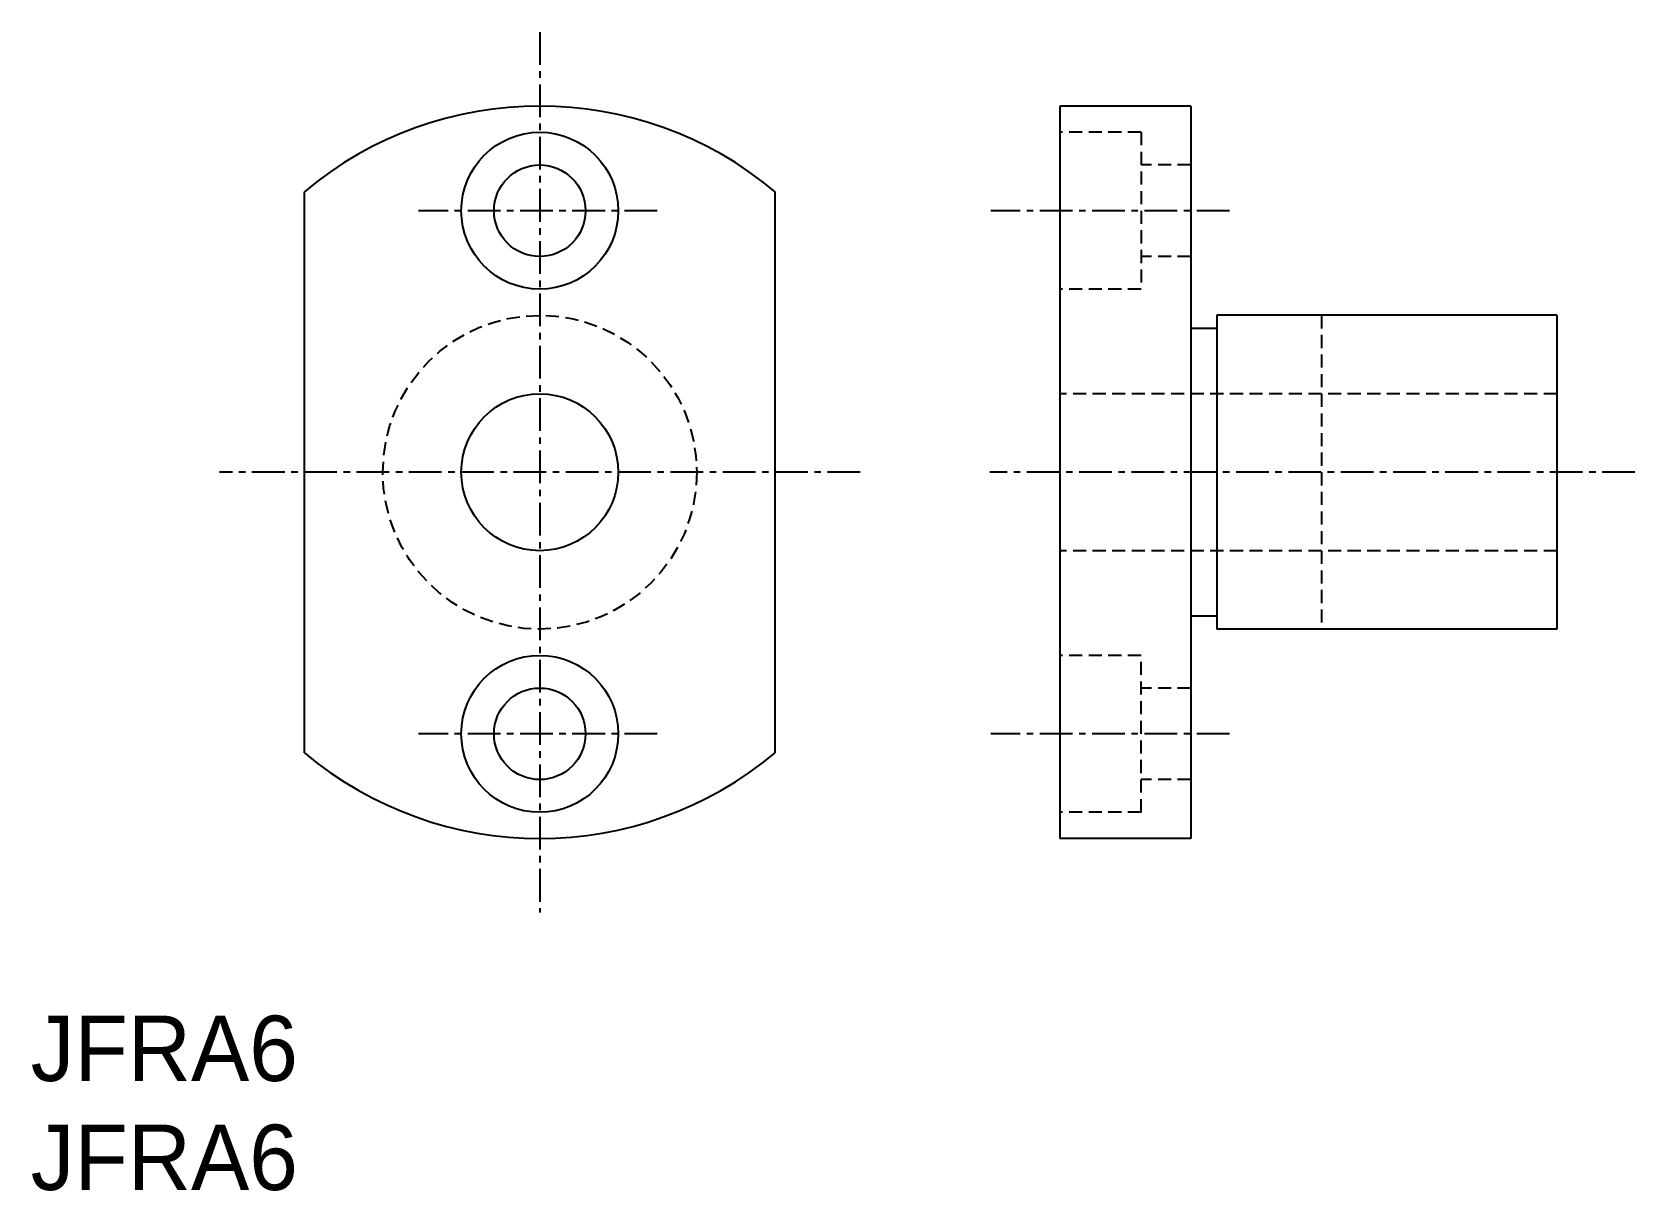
# Model space of a CAD drawing. Extents: x 10.1 to 71.3, y 10 to 54.3.
import ezdxf

# ---------------------------------------------------------------- set-up
doc = ezdxf.new("R2010")
doc.units = 0
doc.linetypes.add('CENTER', pattern=[2, 1.25, -0.25, 0.25, -0.25])
doc.linetypes.add('DASHED', pattern=[0.75, 0.5, -0.25])
doc.layers.get('0').update_dxf_attribs({"linetype": 'CONTINUOUS'})
doc.layers.add('CENTER', color=1, linetype='CENTER')

msp = doc.modelspace()

# ---------------------------------------------------------------- linework, layer by layer
at = {"color": 7, "linetype": 'CONTINUOUS'}
for p, q in [((49.349, 51.443), (49.349, 23.443)), ((54.349, 51.443), (49.349, 51.443)), ((54.349, 51.443), (54.349, 23.443)), ((20.463, 26.72), (20.463, 48.167)), ((38.463, 26.72), (38.463, 48.167)), ((55.349, 42.943), (54.349, 42.943)), ((55.349, 43.443), (55.349, 31.443)), ((68.349, 43.443), (55.349, 43.443)), ((68.349, 43.443), (68.349, 31.443)), ((55.349, 31.943), (54.349, 31.943)), ((68.349, 31.443), (55.349, 31.443)), ((54.349, 23.443), (49.349, 23.443))]:
    msp.add_line(p, q, dxfattribs=at)
at = {"color": 3, "linetype": 'DASHED'}
for p, q in [((52.449, 50.443), (49.349, 50.443)), ((52.449, 50.443), (52.449, 44.443)), ((54.349, 49.193), (52.449, 49.193)), ((54.349, 45.693), (52.449, 45.693)), ((52.449, 44.443), (49.349, 44.443)), ((59.349, 43.443), (59.349, 31.443)), ((68.349, 40.443), (49.349, 40.443)), ((68.349, 34.443), (49.349, 34.443)), ((52.449, 30.443), (49.349, 30.443)), ((52.449, 24.443), (52.449, 30.443)), ((54.349, 29.193), (52.449, 29.193)), ((54.349, 25.693), (52.449, 25.693)), ((52.449, 24.443), (49.349, 24.443))]:
    msp.add_line(p, q, dxfattribs=at)
at = {"color": 7, "linetype": 'CONTINUOUS'}
for centre, radius in [((29.463, 47.443), 3), ((29.463, 47.443), 1.75), ((29.463, 37.443), 3), ((29.463, 27.443), 3), ((29.463, 27.443), 1.75)]:
    msp.add_circle(centre, radius, dxfattribs=at)
at = {"color": 3, "linetype": 'DASHED'}
msp.add_circle((29.463, 37.443), 6, dxfattribs=at)
at = {"color": 7, "linetype": 'CONTINUOUS'}
for start, end in [(49.9948, 130.0052), (229.9948, 310.0052)]:
    msp.add_arc((29.463, 37.443), 14, start, end, dxfattribs=at)
at = {"layer": 'CENTER', "color": 1, "linetype": 'CENTER'}
for p, q in [((29.463, 54.274), (29.463, 20.613)), ((33.957, 47.443), (24.832, 47.443)), ((55.832, 47.443), (46.707, 47.443)), ((41.71, 37.443), (17.216, 37.443)), ((71.333, 37.443), (46.663, 37.443)), ((33.957, 27.443), (24.832, 27.443)), ((55.832, 27.443), (46.707, 27.443))]:
    msp.add_line(p, q, dxfattribs=at)

# ---------------------------------------------------------------- texts
at = {"color": 7, "linetype": 'CONTINUOUS'}
for p in [(10, 14.167), (10, 10)]:
    msp.add_text('JFRA6', height=2.5, dxfattribs=at).set_placement(p)

doc.saveas('drawing.dxf')
